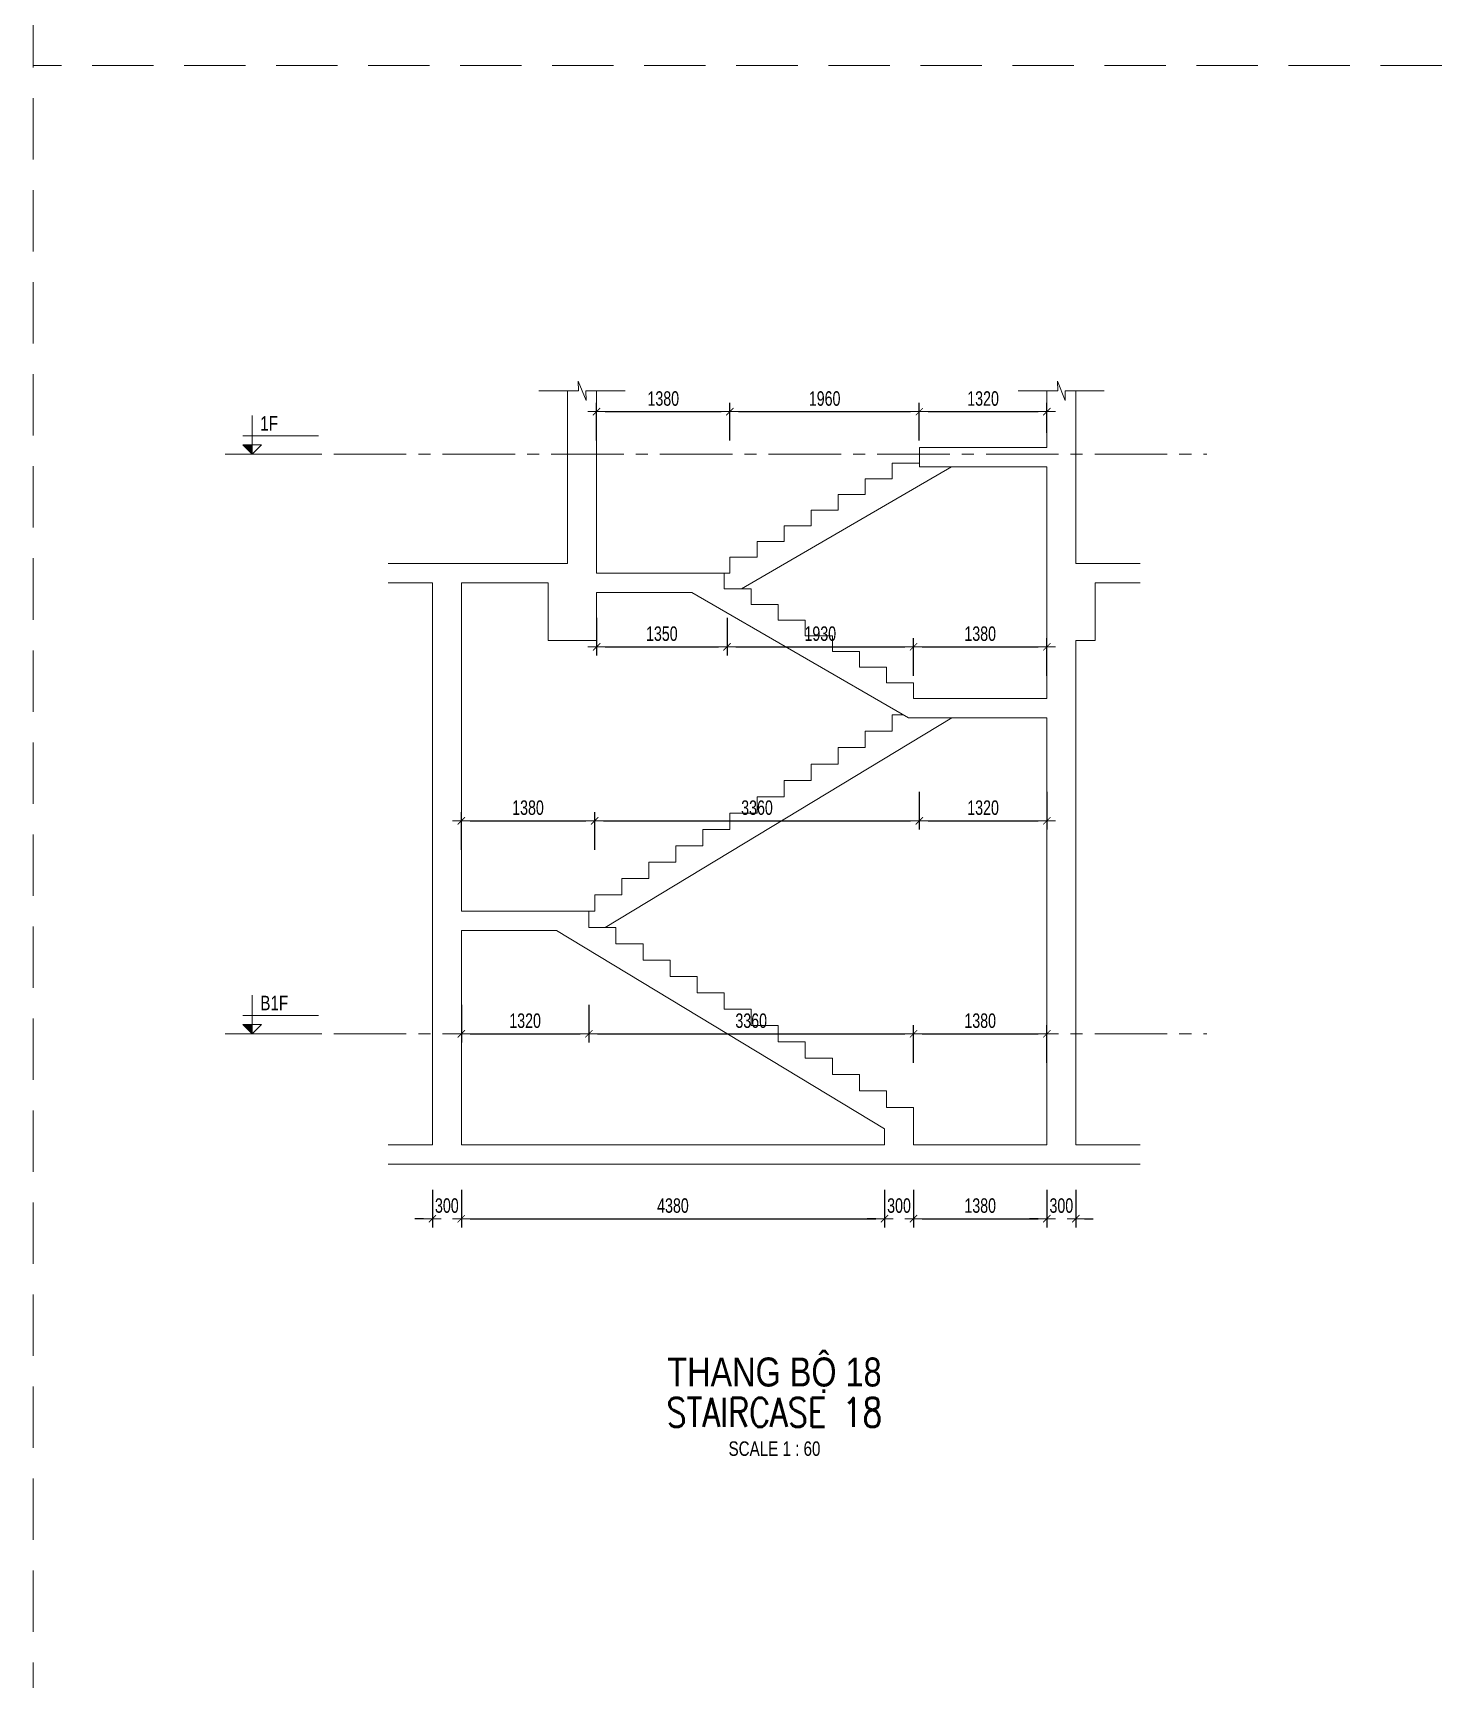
# Model space of a CAD drawing. Header units: millimetres. Extents: x -179076 to 254975, y -18667 to 296191.
# Drawn here: x 240394 to 254975, y 226951 to 244081 of the extents above; entities that cross this region are included whole.
import ezdxf
from ezdxf.enums import TextEntityAlignment as Align

# ---------------------------------------------------------------- set-up
doc = ezdxf.new("R2010")
doc.units = ezdxf.units.MM
doc.linetypes.add('CENTER2', pattern=[1.125, 0.75, -0.125, 0.125, -0.125])
doc.linetypes.add('HIDDEN2', pattern=[4.7625, 3.175, -1.5875])
doc.layers.get('Defpoints').update_dxf_attribs({"color": 151, "lineweight": 9})
for name, color, linetype, lineweight in [('NDC_S_ANNO', 7, 'Continuous', 20), ('NDC_S_AXIS', 5, 'CENTER2', 13), ('NDC_S_CONTINUOUS', 3, 'Continuous', 20), ('NDC_S_DIM', 1, 'Continuous', 15), ('NDC_S_ENG TITLE', 3, 'Continuous', 20), ('NDC_S_HIDDEN', 8, 'HIDDEN2', 13), ('NDC_S_SLAB', 2, 'Continuous', 20), ('NDC_S_SYMBOL', 1, 'Continuous', 15), ('NDC_S_TEXT SYMBOL', 7, 'Continuous', 20), ('NDC_S_VN TEXT', 7, 'Continuous', 20), ('NDC_S_VN TITLE', 6, 'Continuous', 35)]:
    doc.layers.add(name, color=color, linetype=linetype, lineweight=lineweight)
doc.styles.add('NDC_ANNO', font='', dxfattribs={"width": 0.8})
doc.styles.add('NDC_DIM', font='', dxfattribs={"width": 0.75})
doc.styles.add('NDC_EN TXT', font='romans.shx', dxfattribs={"width": 0.8})
doc.styles.add('NDC_VIE TXT', font='arial.ttf', dxfattribs={"width": 0.8})
doc.styles.get('NDC_ANNO').set_extended_font_data('Dotum')
doc.styles.get('NDC_DIM').set_extended_font_data('Dotum')
doc.dimstyles.new('NDC_dim_60', dxfattribs={"dimscale": 60, "dimtxt": 2.5, "dimasz": 1.5, "dimexe": 1.5, "dimexo": 2.5, "dimgap": 1, "dimtad": 1, "dimdec": 0, "dimzin": 0, "dimdsep": 46, "dimtxsty": 'NDC_DIM', "dimblk": 'DIMMARK', "dimcen": 0.09, "dimdle": 1.2, "dimclrd": 1, "dimclre": 1, "dimclrt": 3, "dimadec": 0, "dimazin": 0, "dimtfac": 1, "dimtdec": 0, "dimtix": 1, "dimtofl": 0, "dimtmove": 0, "dimatfit": 3, "dimfxl": 5, "dimfxlon": 1, "dimtolj": 1, "dimtzin": 0, "dimarcsym": 0})

# ---------------------------------------------------------------- blocks, each defined once
blk = doc.blocks.new('DIMMARK')
at = {"layer": 'NDC_S_DIM', "color": 1}
blk.add_line((-1.5, 0), (1, 0), dxfattribs=at)
at = {"layer": 'NDC_S_DIM', "color": 2, "const_width": 0.1}
blk.add_lwpolyline([(-0.42, -0.42), (0.42, 0.42)], dxfattribs=at)
blk = doc.blocks.new('*D1508')
at = {"layer": 'Defpoints', "color": 0, "transparency": 16777216}
for p in [(244826, 234992), (246146, 234992), (246146, 233722)]:
    blk.add_point(p, dxfattribs=at)
at = {"layer": 'NDC_S_DIM', "color": 1, "lineweight": -2, "transparency": 16777216}
for p, q in [((244826, 234022), (244826, 233632)), ((246146, 234022), (246146, 233632)), ((244916, 233722), (246056, 233722))]:
    blk.add_line(p, q, dxfattribs=at)
at = {"layer": 'NDC_S_DIM', "color": 1, "lineweight": -2, "transparency": 16777216, "xscale": 90, "yscale": 90, "zscale": 90, "rotation": 180}
blk.add_blockref('DIMMARK', (244826, 233722), dxfattribs=at)
at = {"layer": 'NDC_S_DIM', "color": 1, "lineweight": -2, "transparency": 16777216, "xscale": 90, "yscale": 90, "zscale": 90}
blk.add_blockref('DIMMARK', (246146, 233722), dxfattribs=at)
at = {"layer": 'NDC_S_DIM', "color": 3, "transparency": 16777216, "insert": (245486, 233857), "char_height": 150, "attachment_point": 5, "style": 'NDC_DIM'}
blk.add_mtext('\\A1;1320', dxfattribs=at)
blk = doc.blocks.new('*D1509')
at = {"layer": 'Defpoints', "color": 0, "transparency": 16777216}
for p in [(246146, 234992), (249506, 233722), (249506, 232961)]:
    blk.add_point(p, dxfattribs=at)
at = {"layer": 'NDC_S_DIM', "color": 1, "lineweight": -2, "transparency": 16777216}
for p, q in [((246146, 234022), (246146, 233632)), ((246236, 233722), (249416, 233722)), ((249506, 233422), (249506, 233812))]:
    blk.add_line(p, q, dxfattribs=at)
at = {"layer": 'NDC_S_DIM', "color": 1, "lineweight": -2, "transparency": 16777216, "xscale": 90, "yscale": 90, "zscale": 90, "rotation": 180}
blk.add_blockref('DIMMARK', (246146, 233722), dxfattribs=at)
at = {"layer": 'NDC_S_DIM', "color": 1, "lineweight": -2, "transparency": 16777216, "xscale": 90, "yscale": 90, "zscale": 90}
blk.add_blockref('DIMMARK', (249506, 233722), dxfattribs=at)
at = {"layer": 'NDC_S_DIM', "color": 3, "transparency": 16777216, "insert": (247826, 233857), "char_height": 150, "attachment_point": 5, "style": 'NDC_DIM'}
blk.add_mtext('\\A1;3360', dxfattribs=at)
blk = doc.blocks.new('*D1510')
at = {"layer": 'Defpoints', "color": 0, "transparency": 16777216}
for p in [(250886, 233722), (249506, 232961), (250886, 232572)]:
    blk.add_point(p, dxfattribs=at)
at = {"layer": 'NDC_S_DIM', "color": 1, "lineweight": -2, "transparency": 16777216}
for p, q in [((249506, 233422), (249506, 233812)), ((249596, 233722), (250796, 233722)), ((250886, 233422), (250886, 233812))]:
    blk.add_line(p, q, dxfattribs=at)
at = {"layer": 'NDC_S_DIM', "color": 1, "lineweight": -2, "transparency": 16777216, "xscale": 90, "yscale": 90, "zscale": 90, "rotation": 180}
blk.add_blockref('DIMMARK', (249506, 233722), dxfattribs=at)
at = {"layer": 'NDC_S_DIM', "color": 1, "lineweight": -2, "transparency": 16777216, "xscale": 90, "yscale": 90, "zscale": 90}
blk.add_blockref('DIMMARK', (250886, 233722), dxfattribs=at)
at = {"layer": 'NDC_S_DIM', "color": 3, "transparency": 16777216, "insert": (250196, 233857), "char_height": 150, "attachment_point": 5, "style": 'NDC_DIM'}
blk.add_mtext('\\A1;1380', dxfattribs=at)
blk = doc.blocks.new('*D1511')
at = {"layer": 'Defpoints', "color": 0, "transparency": 16777216}
for p in [(246206, 235927), (244826, 234992), (246206, 234992)]:
    blk.add_point(p, dxfattribs=at)
at = {"layer": 'NDC_S_DIM', "color": 1, "lineweight": -2, "transparency": 16777216}
for p, q in [((244826, 235627), (244826, 236017)), ((244916, 235927), (246116, 235927)), ((246206, 235627), (246206, 236017))]:
    blk.add_line(p, q, dxfattribs=at)
at = {"layer": 'NDC_S_DIM', "color": 1, "lineweight": -2, "transparency": 16777216, "xscale": 90, "yscale": 90, "zscale": 90, "rotation": 180}
blk.add_blockref('DIMMARK', (244826, 235927), dxfattribs=at)
at = {"layer": 'NDC_S_DIM', "color": 1, "lineweight": -2, "transparency": 16777216, "xscale": 90, "yscale": 90, "zscale": 90}
blk.add_blockref('DIMMARK', (246206, 235927), dxfattribs=at)
at = {"layer": 'NDC_S_DIM', "color": 3, "transparency": 16777216, "insert": (245516, 236062), "char_height": 150, "attachment_point": 5, "style": 'NDC_DIM'}
blk.add_mtext('\\A1;1380', dxfattribs=at)
blk = doc.blocks.new('*D1512')
at = {"layer": 'Defpoints', "color": 0, "transparency": 16777216}
for p in [(249566, 237022), (249566, 235927), (246206, 234992)]:
    blk.add_point(p, dxfattribs=at)
at = {"layer": 'NDC_S_DIM', "color": 1, "lineweight": -2, "transparency": 16777216}
for p, q in [((249566, 236227), (249566, 235837)), ((246206, 235627), (246206, 236017)), ((246296, 235927), (249476, 235927))]:
    blk.add_line(p, q, dxfattribs=at)
at = {"layer": 'NDC_S_DIM', "color": 1, "lineweight": -2, "transparency": 16777216, "xscale": 90, "yscale": 90, "zscale": 90, "rotation": 180}
blk.add_blockref('DIMMARK', (246206, 235927), dxfattribs=at)
at = {"layer": 'NDC_S_DIM', "color": 1, "lineweight": -2, "transparency": 16777216, "xscale": 90, "yscale": 90, "zscale": 90}
blk.add_blockref('DIMMARK', (249566, 235927), dxfattribs=at)
at = {"layer": 'NDC_S_DIM', "color": 3, "transparency": 16777216, "insert": (247886, 236062), "char_height": 150, "attachment_point": 5, "style": 'NDC_DIM'}
blk.add_mtext('\\A1;3360', dxfattribs=at)
blk = doc.blocks.new('*D1513')
at = {"layer": 'Defpoints', "color": 0, "transparency": 16777216}
for p in [(249566, 237022), (250886, 236992), (250886, 235927)]:
    blk.add_point(p, dxfattribs=at)
at = {"layer": 'NDC_S_DIM', "color": 1, "lineweight": -2, "transparency": 16777216}
for p, q in [((249566, 236227), (249566, 235837)), ((250886, 236227), (250886, 235837)), ((249656, 235927), (250796, 235927))]:
    blk.add_line(p, q, dxfattribs=at)
at = {"layer": 'NDC_S_DIM', "color": 1, "lineweight": -2, "transparency": 16777216, "xscale": 90, "yscale": 90, "zscale": 90, "rotation": 180}
blk.add_blockref('DIMMARK', (249566, 235927), dxfattribs=at)
at = {"layer": 'NDC_S_DIM', "color": 1, "lineweight": -2, "transparency": 16777216, "xscale": 90, "yscale": 90, "zscale": 90}
blk.add_blockref('DIMMARK', (250886, 235927), dxfattribs=at)
at = {"layer": 'NDC_S_DIM', "color": 3, "transparency": 16777216, "insert": (250226, 236062), "char_height": 150, "attachment_point": 5, "style": 'NDC_DIM'}
blk.add_mtext('\\A1;1320', dxfattribs=at)
blk = doc.blocks.new('*D1514')
at = {"layer": 'Defpoints', "color": 0, "transparency": 16777216}
for p in [(246226, 238492), (247576, 238492), (247576, 237728)]:
    blk.add_point(p, dxfattribs=at)
at = {"layer": 'NDC_S_DIM', "color": 1, "lineweight": -2, "transparency": 16777216}
for p, q in [((246226, 238028), (246226, 237638)), ((247576, 238028), (247576, 237638)), ((246316, 237728), (247486, 237728))]:
    blk.add_line(p, q, dxfattribs=at)
at = {"layer": 'NDC_S_DIM', "color": 1, "lineweight": -2, "transparency": 16777216, "xscale": 90, "yscale": 90, "zscale": 90, "rotation": 180}
blk.add_blockref('DIMMARK', (246226, 237728), dxfattribs=at)
at = {"layer": 'NDC_S_DIM', "color": 1, "lineweight": -2, "transparency": 16777216, "xscale": 90, "yscale": 90, "zscale": 90}
blk.add_blockref('DIMMARK', (247576, 237728), dxfattribs=at)
at = {"layer": 'NDC_S_DIM', "color": 3, "transparency": 16777216, "insert": (246901, 237863), "char_height": 150, "attachment_point": 5, "style": 'NDC_DIM'}
blk.add_mtext('\\A1;1350', dxfattribs=at)
blk = doc.blocks.new('*D1515')
at = {"layer": 'Defpoints', "color": 0, "transparency": 16777216}
for p in [(247576, 238492), (249506, 237728), (249506, 237192)]:
    blk.add_point(p, dxfattribs=at)
at = {"layer": 'NDC_S_DIM', "color": 1, "lineweight": -2, "transparency": 16777216}
for p, q in [((247576, 238028), (247576, 237638)), ((249506, 237428), (249506, 237818)), ((247666, 237728), (249416, 237728))]:
    blk.add_line(p, q, dxfattribs=at)
at = {"layer": 'NDC_S_DIM', "color": 1, "lineweight": -2, "transparency": 16777216, "xscale": 90, "yscale": 90, "zscale": 90, "rotation": 180}
blk.add_blockref('DIMMARK', (247576, 237728), dxfattribs=at)
at = {"layer": 'NDC_S_DIM', "color": 1, "lineweight": -2, "transparency": 16777216, "xscale": 90, "yscale": 90, "zscale": 90}
blk.add_blockref('DIMMARK', (249506, 237728), dxfattribs=at)
at = {"layer": 'NDC_S_DIM', "color": 3, "transparency": 16777216, "insert": (248541, 237863), "char_height": 150, "attachment_point": 5, "style": 'NDC_DIM'}
blk.add_mtext('\\A1;1930', dxfattribs=at)
blk = doc.blocks.new('*D1516')
at = {"layer": 'Defpoints', "color": 0, "transparency": 16777216}
for p in [(250886, 237728), (249506, 237192), (250886, 237192)]:
    blk.add_point(p, dxfattribs=at)
at = {"layer": 'NDC_S_DIM', "color": 1, "lineweight": -2, "transparency": 16777216}
for p, q in [((249506, 237428), (249506, 237818)), ((250886, 237428), (250886, 237818)), ((249596, 237728), (250796, 237728))]:
    blk.add_line(p, q, dxfattribs=at)
at = {"layer": 'NDC_S_DIM', "color": 1, "lineweight": -2, "transparency": 16777216, "xscale": 90, "yscale": 90, "zscale": 90, "rotation": 180}
blk.add_blockref('DIMMARK', (249506, 237728), dxfattribs=at)
at = {"layer": 'NDC_S_DIM', "color": 1, "lineweight": -2, "transparency": 16777216, "xscale": 90, "yscale": 90, "zscale": 90}
blk.add_blockref('DIMMARK', (250886, 237728), dxfattribs=at)
at = {"layer": 'NDC_S_DIM', "color": 3, "transparency": 16777216, "insert": (250196, 237863), "char_height": 150, "attachment_point": 5, "style": 'NDC_DIM'}
blk.add_mtext('\\A1;1380', dxfattribs=at)
blk = doc.blocks.new('*D1517')
at = {"layer": 'Defpoints', "color": 0, "transparency": 16777216}
for p in [(247606, 240162), (246226, 238492), (247606, 238492)]:
    blk.add_point(p, dxfattribs=at)
at = {"layer": 'NDC_S_DIM', "color": 1, "lineweight": -2, "transparency": 16777216}
for p, q in [((246226, 239862), (246226, 240252)), ((246316, 240162), (247516, 240162)), ((247606, 239862), (247606, 240252))]:
    blk.add_line(p, q, dxfattribs=at)
at = {"layer": 'NDC_S_DIM', "color": 1, "lineweight": -2, "transparency": 16777216, "xscale": 90, "yscale": 90, "zscale": 90, "rotation": 180}
blk.add_blockref('DIMMARK', (246226, 240162), dxfattribs=at)
at = {"layer": 'NDC_S_DIM', "color": 1, "lineweight": -2, "transparency": 16777216, "xscale": 90, "yscale": 90, "zscale": 90}
blk.add_blockref('DIMMARK', (247606, 240162), dxfattribs=at)
at = {"layer": 'NDC_S_DIM', "color": 3, "transparency": 16777216, "insert": (246916, 240297), "char_height": 150, "attachment_point": 5, "style": 'NDC_DIM'}
blk.add_mtext('\\A1;1380', dxfattribs=at)
blk = doc.blocks.new('*D1518')
at = {"layer": 'Defpoints', "color": 0, "transparency": 16777216}
for p in [(249566, 240162), (249566, 239592), (247606, 238492)]:
    blk.add_point(p, dxfattribs=at)
at = {"layer": 'NDC_S_DIM', "color": 1, "lineweight": -2, "transparency": 16777216}
for p, q in [((247606, 239862), (247606, 240252)), ((247696, 240162), (249476, 240162)), ((249566, 239862), (249566, 240252))]:
    blk.add_line(p, q, dxfattribs=at)
at = {"layer": 'NDC_S_DIM', "color": 1, "lineweight": -2, "transparency": 16777216, "xscale": 90, "yscale": 90, "zscale": 90, "rotation": 180}
blk.add_blockref('DIMMARK', (247606, 240162), dxfattribs=at)
at = {"layer": 'NDC_S_DIM', "color": 1, "lineweight": -2, "transparency": 16777216, "xscale": 90, "yscale": 90, "zscale": 90}
blk.add_blockref('DIMMARK', (249566, 240162), dxfattribs=at)
at = {"layer": 'NDC_S_DIM', "color": 3, "transparency": 16777216, "insert": (248586, 240297), "char_height": 150, "attachment_point": 5, "style": 'NDC_DIM'}
blk.add_mtext('\\A1;1960', dxfattribs=at)
blk = doc.blocks.new('*D1519')
at = {"layer": 'Defpoints', "color": 0, "transparency": 16777216}
for p in [(250886, 240162), (250886, 239792), (249566, 239592)]:
    blk.add_point(p, dxfattribs=at)
at = {"layer": 'NDC_S_DIM', "color": 1, "lineweight": -2, "transparency": 16777216}
for p, q in [((249566, 239862), (249566, 240252)), ((249656, 240162), (250796, 240162)), ((250886, 239942), (250886, 240252))]:
    blk.add_line(p, q, dxfattribs=at)
at = {"layer": 'NDC_S_DIM', "color": 1, "lineweight": -2, "transparency": 16777216, "xscale": 90, "yscale": 90, "zscale": 90, "rotation": 180}
blk.add_blockref('DIMMARK', (249566, 240162), dxfattribs=at)
at = {"layer": 'NDC_S_DIM', "color": 1, "lineweight": -2, "transparency": 16777216, "xscale": 90, "yscale": 90, "zscale": 90}
blk.add_blockref('DIMMARK', (250886, 240162), dxfattribs=at)
at = {"layer": 'NDC_S_DIM', "color": 3, "transparency": 16777216, "insert": (250226, 240297), "char_height": 150, "attachment_point": 5, "style": 'NDC_DIM'}
blk.add_mtext('\\A1;1320', dxfattribs=at)
blk = doc.blocks.new('kata_block_CT')
at = {"layer": 'NDC_S_ANNO'}
blk.add_hatch(color=3, dxfattribs=at).paths.add_polyline_path([(0, 1.6), (-1.61, 1.6), (0, 0)])
at = {"layer": 'NDC_S_ANNO', "ltscale": 50}
h = blk.add_hatch(dxfattribs=at)
h.set_pattern_fill('ANSI31', color=256, scale=1.406, style=0)
h.paths.add_polyline_path([(0, 1.6), (0, 0), (1.61, 1.6)])
for p, q in [((-1.59, 3.14), (11.47, 3.14)), ((11.56, 0), (-1.64, 0))]:
    blk.add_line(p, q, dxfattribs=at)
for points in [[(0, 6.69), (0, 0)], [(0, 0), (-1.61, 1.6), (0, 1.6)], [(0, 0), (1.61, 1.6), (0, 1.6)]]:
    blk.add_lwpolyline(points, dxfattribs=at)
at = {"layer": 'NDC_S_ANNO', "color": 8, "ltscale": 50}
blk.add_lwpolyline([(0, 0), (-1.61, 1.6), (0, 1.6)], dxfattribs=at)
at = {"layer": 'NDC_S_TEXT SYMBOL', "color": 3, "style": 'NDC_ANNO', "width": 0.8}
blk.add_attdef('CT', (1.41, 4.07), '', height=2.5, dxfattribs=at)
blk = doc.blocks.new('Drawing name_symbol')
at = {"layer": 'NDC_S_ENG TITLE', "style": 'NDC_EN TXT', "width": 0.8}
blk.add_attdef('SECTDET1', text='', height=5, dxfattribs=at).set_placement((0, 1.01), align=Align.CENTER)
at = {"layer": 'NDC_S_TEXT SYMBOL', "lineweight": 25, "style": 'NDC_ANNO', "width": 0.8}
blk.add_attdef('SSCALE', text='', height=2.5, dxfattribs=at).set_placement((0, -4), align=Align.CENTER)
at = {"layer": 'NDC_S_VN TITLE', "style": 'NDC_VIE TXT', "width": 0.8}
blk.add_attdef('SECTDET2', text='', height=5, dxfattribs=at).set_placement((0, 7.97), align=Align.CENTER)
blk = doc.blocks.new('*D1563')
at = {"layer": 'Defpoints', "color": 0, "transparency": 16777216}
for p in [(244526, 232572), (244826, 232572), (244826, 231808)]:
    blk.add_point(p, dxfattribs=at)
at = {"layer": 'NDC_S_DIM', "color": 1, "lineweight": -2, "transparency": 16777216}
for p, q in [((244526, 232108), (244526, 231718)), ((244826, 232108), (244826, 231718)), ((244436, 231808), (244346, 231808)), ((244916, 231808), (245006, 231808))]:
    blk.add_line(p, q, dxfattribs=at)
at = {"layer": 'NDC_S_DIM', "color": 1, "lineweight": -2, "transparency": 16777216, "xscale": 90, "yscale": 90, "zscale": 90}
blk.add_blockref('DIMMARK', (244526, 231808), dxfattribs=at)
at = {"layer": 'NDC_S_DIM', "color": 1, "lineweight": -2, "transparency": 16777216, "xscale": 90, "yscale": 90, "zscale": 90, "rotation": 180}
blk.add_blockref('DIMMARK', (244826, 231808), dxfattribs=at)
at = {"layer": 'NDC_S_DIM', "color": 3, "transparency": 16777216, "insert": (244676, 231943), "char_height": 150, "attachment_point": 5, "style": 'NDC_DIM'}
blk.add_mtext('\\A1;300', dxfattribs=at)
blk = doc.blocks.new('*D1564')
at = {"layer": 'Defpoints', "color": 0, "transparency": 16777216}
for p in [(244826, 232572), (249206, 232572), (249206, 231808)]:
    blk.add_point(p, dxfattribs=at)
at = {"layer": 'NDC_S_DIM', "color": 1, "lineweight": -2, "transparency": 16777216}
for p, q in [((244826, 232108), (244826, 231718)), ((249206, 232108), (249206, 231718)), ((244916, 231808), (249116, 231808))]:
    blk.add_line(p, q, dxfattribs=at)
at = {"layer": 'NDC_S_DIM', "color": 1, "lineweight": -2, "transparency": 16777216, "xscale": 90, "yscale": 90, "zscale": 90, "rotation": 180}
blk.add_blockref('DIMMARK', (244826, 231808), dxfattribs=at)
at = {"layer": 'NDC_S_DIM', "color": 1, "lineweight": -2, "transparency": 16777216, "xscale": 90, "yscale": 90, "zscale": 90}
blk.add_blockref('DIMMARK', (249206, 231808), dxfattribs=at)
at = {"layer": 'NDC_S_DIM', "color": 3, "transparency": 16777216, "insert": (247016, 231943), "char_height": 150, "attachment_point": 5, "style": 'NDC_DIM'}
blk.add_mtext('\\A1;4380', dxfattribs=at)
blk = doc.blocks.new('*D1565')
at = {"layer": 'Defpoints', "color": 0, "transparency": 16777216}
for p in [(249206, 232572), (249506, 232572), (249506, 231808)]:
    blk.add_point(p, dxfattribs=at)
at = {"layer": 'NDC_S_DIM', "color": 1, "lineweight": -2, "transparency": 16777216}
for p, q in [((249206, 232108), (249206, 231718)), ((249506, 232108), (249506, 231718)), ((249116, 231808), (249026, 231808)), ((249596, 231808), (249686, 231808))]:
    blk.add_line(p, q, dxfattribs=at)
at = {"layer": 'NDC_S_DIM', "color": 1, "lineweight": -2, "transparency": 16777216, "xscale": 90, "yscale": 90, "zscale": 90}
blk.add_blockref('DIMMARK', (249206, 231808), dxfattribs=at)
at = {"layer": 'NDC_S_DIM', "color": 1, "lineweight": -2, "transparency": 16777216, "xscale": 90, "yscale": 90, "zscale": 90, "rotation": 180}
blk.add_blockref('DIMMARK', (249506, 231808), dxfattribs=at)
at = {"layer": 'NDC_S_DIM', "color": 3, "transparency": 16777216, "insert": (249356, 231943), "char_height": 150, "attachment_point": 5, "style": 'NDC_DIM'}
blk.add_mtext('\\A1;300', dxfattribs=at)
blk = doc.blocks.new('*D1566')
at = {"layer": 'Defpoints', "color": 0, "transparency": 16777216}
for p in [(249506, 232572), (250886, 232572), (250886, 231808)]:
    blk.add_point(p, dxfattribs=at)
at = {"layer": 'NDC_S_DIM', "color": 1, "lineweight": -2, "transparency": 16777216}
for p, q in [((249506, 232108), (249506, 231718)), ((250886, 232108), (250886, 231718)), ((249596, 231808), (250796, 231808))]:
    blk.add_line(p, q, dxfattribs=at)
at = {"layer": 'NDC_S_DIM', "color": 1, "lineweight": -2, "transparency": 16777216, "xscale": 90, "yscale": 90, "zscale": 90, "rotation": 180}
blk.add_blockref('DIMMARK', (249506, 231808), dxfattribs=at)
at = {"layer": 'NDC_S_DIM', "color": 1, "lineweight": -2, "transparency": 16777216, "xscale": 90, "yscale": 90, "zscale": 90}
blk.add_blockref('DIMMARK', (250886, 231808), dxfattribs=at)
at = {"layer": 'NDC_S_DIM', "color": 3, "transparency": 16777216, "insert": (250196, 231943), "char_height": 150, "attachment_point": 5, "style": 'NDC_DIM'}
blk.add_mtext('\\A1;1380', dxfattribs=at)
blk = doc.blocks.new('*D1567')
at = {"layer": 'Defpoints', "color": 0, "transparency": 16777216}
for p in [(250886, 232572), (251186, 232572), (251186, 231808)]:
    blk.add_point(p, dxfattribs=at)
at = {"layer": 'NDC_S_DIM', "color": 1, "lineweight": -2, "transparency": 16777216}
for p, q in [((250886, 232108), (250886, 231718)), ((251186, 232108), (251186, 231718)), ((250796, 231808), (250706, 231808)), ((251276, 231808), (251366, 231808))]:
    blk.add_line(p, q, dxfattribs=at)
at = {"layer": 'NDC_S_DIM', "color": 1, "lineweight": -2, "transparency": 16777216, "xscale": 90, "yscale": 90, "zscale": 90}
blk.add_blockref('DIMMARK', (250886, 231808), dxfattribs=at)
at = {"layer": 'NDC_S_DIM', "color": 1, "lineweight": -2, "transparency": 16777216, "xscale": 90, "yscale": 90, "zscale": 90, "rotation": 180}
blk.add_blockref('DIMMARK', (251186, 231808), dxfattribs=at)
at = {"layer": 'NDC_S_DIM', "color": 3, "transparency": 16777216, "insert": (251036, 231943), "char_height": 150, "attachment_point": 5, "style": 'NDC_DIM'}
blk.add_mtext('\\A1;300', dxfattribs=at)

msp = doc.modelspace()

# ---------------------------------------------------------------- linework, layer by layer
at = {"layer": 'NDC_S_AXIS', "ltscale": 1000}
for points in [[(242381.4, 239721.6), (252541.5, 239721.6)], [(242381.4, 233721.6), (252541.5, 233721.6)]]:
    msp.add_lwpolyline(points, dxfattribs=at)
at = {"layer": 'NDC_S_CONTINUOUS'}
for p, q in [((247724.6, 238329.1), (249900, 239591.6)), ((246312.9, 234822.3), (249901.9, 236991.6))]:
    msp.add_line(p, q, dxfattribs=at)
for points in [[(247546.2, 238491.6), (247606.2, 238491.6), (247606.2, 238654.1), (247886.2, 238654.1), (247886.2, 238816.6), (248166.2, 238816.6), (248166.2, 238979.1), (248446.2, 238979.1), (248446.2, 239141.6), (248726.2, 239141.6), (248726.2, 239304.1), (249006.2, 239304.1), (249006.2, 239466.6), (249286.2, 239466.6), (249286.2, 239629.1), (249566.2, 239629.1)], [(246146.2, 234991.6), (246206.2, 234991.6), (246206.2, 235160.8), (246486.2, 235160.8), (246486.2, 235330), (246766.2, 235330), (246766.2, 235499.3), (247046.2, 235499.3), (247046.2, 235668.5), (247326.2, 235668.5), (247326.2, 235837.7), (247606.2, 235837.7), (247606.2, 236007), (247886.2, 236007), (247886.2, 236176.2), (248166.2, 236176.2), (248166.2, 236345.4), (248446.2, 236345.4), (248446.2, 236514.7), (248726.2, 236514.7), (248726.2, 236683.9), (249006.2, 236683.9), (249006.2, 236853.1), (249286.2, 236853.1), (249286.2, 237022.3), (249399.3, 237022.3)]]:
    msp.add_lwpolyline(points, dxfattribs=at)
at = {"layer": 'NDC_S_CONTINUOUS', "const_width": 0.5}
msp.add_lwpolyline([(249399.3, 237022.3), (249566.2, 237022.3), (249566.2, 237191.6)], dxfattribs=at)
at = {"layer": 'NDC_S_HIDDEN', "ltscale": 200}
for p, q in [((240393.8, 260551.2), (240393.8, 226951.2)), ((254974.6, 243744.5), (240393.8, 243744.5))]:
    msp.add_line(p, q, dxfattribs=at)
at = {"layer": 'NDC_S_SLAB'}
for p, q in [((245926.2, 240378), (245926.2, 238591.6)), ((246226.2, 238491.6), (246226.2, 240378)), ((250886.2, 240379.2), (250886.2, 239791.6)), ((251186.2, 240379.2), (251186.2, 238591.6)), ((249566.2, 239791.6), (250886.2, 239791.6)), ((249566.2, 239791.6), (249566.2, 239591.6)), ((249566.2, 239591.6), (250886.2, 239591.6)), ((250886.2, 239591.6), (250886.2, 237191.6)), ((244069.1, 238591.6), (245926.2, 238591.6)), ((251850.8, 238591.6), (251186.2, 238591.6)), ((244526.2, 238391.6), (244526.2, 232571.6)), ((244826.2, 238391.6), (244826.2, 234991.6)), ((244826.2, 238391.6), (245726.2, 238391.6)), ((245726.2, 238391.6), (245726.2, 237791.6)), ((246226.2, 237791.6), (246226.2, 238291.6)), ((251850.8, 238391.6), (251386.2, 238391.6)), ((251386.2, 238391.6), (251386.2, 237791.6)), ((245726.2, 237791.6), (246226.2, 237791.6)), ((251186.2, 237791.6), (251186.2, 232571.6)), ((251386.2, 237791.6), (251186.2, 237791.6)), ((249452.4, 236991.6), (250886.2, 236991.6)), ((250886.2, 236991.6), (250886.2, 232571.6)), ((244826.2, 234791.6), (244826.2, 232571.6)), ((244069.1, 232571.6), (244526.2, 232571.6)), ((244826.2, 232571.6), (249206.2, 232571.6)), ((249506.2, 232571.6), (250886.2, 232571.6)), ((251186.2, 232571.6), (251850.8, 232571.6)), ((251850.8, 232371.6), (244069.1, 232371.6))]:
    msp.add_line(p, q, dxfattribs=at)
for points in [[(250886.2, 237191.6), (249506.2, 237191.6), (249506.2, 237354.1), (249226.2, 237354.1), (249226.2, 237516.6), (248946.2, 237516.6), (248946.2, 237679.1), (248666.2, 237679.1), (248666.2, 237841.6), (248386.2, 237841.6), (248386.2, 238004.1), (248106.2, 238004.1), (248106.2, 238166.6), (247826.2, 238166.6), (247826.2, 238329.1), (247546.2, 238329.1), (247546.2, 238491.6), (246226.2, 238491.6)], [(244069.1, 238391.6), (244526.2, 238391.6)], [(249452.4, 236991.6), (247212.4, 238291.6), (246226.2, 238291.6)], [(249506.2, 232571.6), (249506.2, 232960.8), (249226.2, 232960.8), (249226.2, 233130), (248946.2, 233130), (248946.2, 233299.3), (248666.2, 233299.3), (248666.2, 233468.5), (248386.2, 233468.5), (248386.2, 233637.7), (248106.2, 233637.7), (248106.2, 233807), (247826.2, 233807), (247826.2, 233976.2), (247546.2, 233976.2), (247546.2, 234145.4), (247266.2, 234145.4), (247266.2, 234314.7), (246986.2, 234314.7), (246986.2, 234483.9), (246706.2, 234483.9), (246706.2, 234653.1), (246426.2, 234653.1), (246426.2, 234822.3), (246146.2, 234822.3), (246146.2, 234991.6), (244826.2, 234991.6)], [(249206.2, 232571.6), (249206.2, 232739.2), (245810.5, 234791.6), (244826.2, 234791.6)]]:
    msp.add_lwpolyline(points, dxfattribs=at)
at = {"layer": 'NDC_S_SYMBOL'}
for points in [[(245628.8, 240378), (246038.4, 240378), (246036.2, 240478), (246116.2, 240278), (246114, 240378), (246520.3, 240378)], [(250588.8, 240378), (250998.4, 240378), (250996.2, 240478), (251076.2, 240278), (251074, 240378), (251480.3, 240378)]]:
    msp.add_lwpolyline(points, dxfattribs=at)

# ---------------------------------------------------------------- block references
at = {"layer": 'NDC_S_ANNO', "xscale": 60, "yscale": 60, "zscale": 60}
msp.add_blockref('Drawing name_symbol', (248066.9, 229593), dxfattribs=at).add_auto_attribs({'SECTDET1': 'STAIRCASE 18', 'SECTDET2': 'THANG BỘ 18', 'SSCALE': 'SCALE 1 : 60'})
at = {"layer": 'NDC_S_VN TEXT', "xscale": 60, "yscale": 60, "zscale": 60}
for p, values in [((242660.9, 239721.6), {'CT': '1F'}), ((242660.9, 233721.6), {'CT': 'B1F'})]:
    msp.add_blockref('kata_block_CT', p, dxfattribs=at).add_auto_attribs(values)

# ---------------------------------------------------------------- dimensions: what is measured, and where the dimension line sits
at = {"layer": 'NDC_S_DIM'}
for base, p1, p2, picture, middle in [((247606.2, 240162), (246226.2, 238491.6), (247606.2, 238491.6), '*D1517', (246916.2, 240297.1)), ((247576.2, 237728.4), (246226.2, 238491.6), (247576.2, 238491.6), '*D1514', (246901.2, 237863.5)), ((246206.2, 235926.5), (244826.2, 234991.6), (246206.2, 234991.6), '*D1511', (245516.2, 236061.6)), ((246146.2, 233721.6), (244826.2, 234991.6), (246146.2, 234991.6), '*D1508', (245486.2, 233856.7)), ((244826.2, 231808.3), (244526.2, 232571.6), (244826.2, 232571.6), '*D1563', (244676.2, 231943.5))]:
    dim = msp.add_linear_dim(base=base, p1=p1, p2=p2, dimstyle='NDC_dim_60', dxfattribs=at)
    dim.commit()
    dim.dimension.update_dxf_attribs({"geometry": picture, "text_midpoint": middle})
for base, p1, p2, picture, middle in [((249566.2, 240162), (247606.2, 238491.6), (249566.2, 239591.6), '*D1518', (248586.2, 240297.1)), ((250886.2, 240162), (249566.2, 239591.6), (250886.2, 239791.6), '*D1519', (250226.2, 240297.1)), ((249506.2, 237728.4), (247576.2, 238491.6), (249506.2, 237191.6), '*D1515', (248541.2, 237863.5)), ((250886.2, 237728.4), (249506.2, 237191.6), (250886.2, 237191.6), '*D1516', (250196.2, 237863.5)), ((249566.2, 235926.5), (246206.2, 234991.6), (249566.2, 237022.3), '*D1512', (247886.2, 236061.6)), ((250886.2, 235926.5), (249566.2, 237022.3), (250886.2, 236991.6), '*D1513', (250226.2, 236061.6)), ((249506.2, 233721.6), (246146.2, 234991.6), (249506.2, 232960.8), '*D1509', (247826.2, 233856.7)), ((250886.2, 233721.6), (249506.2, 232960.8), (250886.2, 232571.6), '*D1510', (250196.2, 233856.7)), ((249206.2, 231808.3), (244826.2, 232571.6), (249206.2, 232571.6), '*D1564', (247016.2, 231943.5)), ((249506.2, 231808.3), (249206.2, 232571.6), (249506.2, 232571.6), '*D1565', (249356.2, 231943.5)), ((250886.2, 231808.3), (249506.2, 232571.6), (250886.2, 232571.6), '*D1566', (250196.2, 231943.5)), ((251186.2, 231808.3), (250886.2, 232571.6), (251186.2, 232571.6), '*D1567', (251036.2, 231943.5))]:
    dim = msp.add_linear_dim(base=base, p1=p1, p2=p2, dimstyle='NDC_dim_60', override={"dimtmove": 1}, dxfattribs=at)
    dim.commit()
    dim.dimension.update_dxf_attribs({"geometry": picture, "text_midpoint": middle})

doc.saveas('drawing.dxf')
